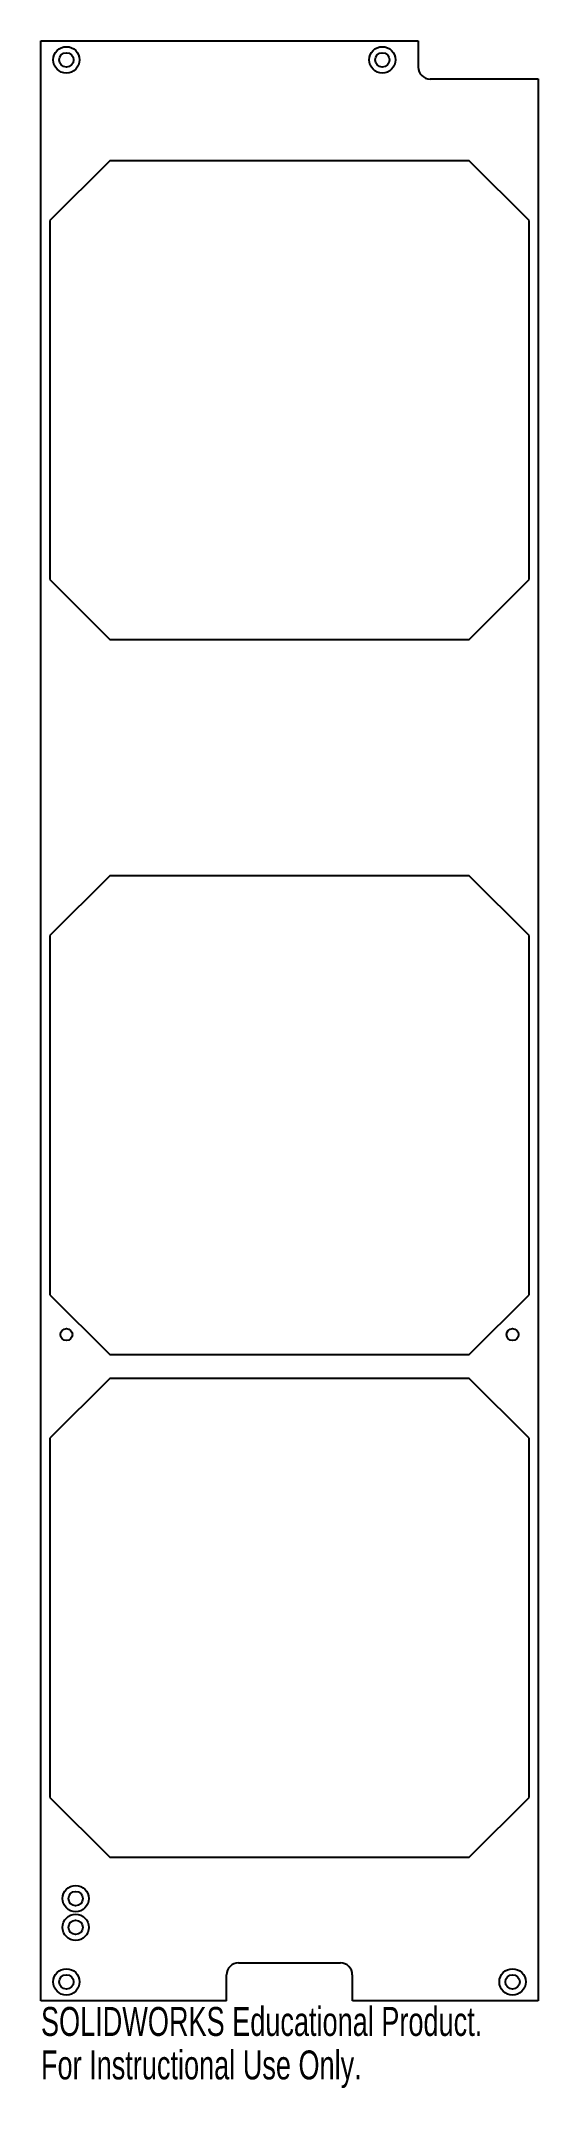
# Model space of a CAD drawing. Header units: inches. Extents: x -5.4 to -2.2, y 0 to 13.5.
import ezdxf

# ---------------------------------------------------------------- set-up
doc = ezdxf.new("R2010")
doc.units = ezdxf.units.IN
doc.header["$MEASUREMENT"] = 0
doc.styles.add('SLDTEXTSTYLE0', font='TXT', dxfattribs={"width": 0.7})

msp = doc.modelspace()

# ---------------------------------------------------------------- linework, layer by layer
at = {"color": 7, "linetype": 'Continuous', "lineweight": 25}
for p, q in [((-5.423, 0.557), (-5.423, 13.451)), ((-5.423, 13.451), (-2.943, 13.451)), ((-2.943, 13.451), (-2.943, 13.279)), ((-2.864, 13.201), (-2.155, 13.201)), ((-2.155, 13.201), (-2.155, 0.557)), ((-4.97, 12.663), (-5.364, 12.27)), ((-2.608, 12.663), (-4.97, 12.663)), ((-2.214, 12.27), (-2.608, 12.663)), ((-5.364, 12.27), (-5.364, 9.907)), ((-2.214, 9.907), (-2.214, 12.27)), ((-5.364, 9.907), (-4.97, 9.514)), ((-2.608, 9.514), (-2.214, 9.907)), ((-4.97, 9.514), (-2.608, 9.514)), ((-4.97, 7.959), (-5.364, 7.565)), ((-2.608, 7.959), (-4.97, 7.959)), ((-2.214, 7.565), (-2.608, 7.959)), ((-5.364, 7.565), (-5.364, 5.203)), ((-2.214, 5.203), (-2.214, 7.565)), ((-5.364, 5.203), (-4.97, 4.809)), ((-2.608, 4.809), (-2.214, 5.203)), ((-4.97, 4.809), (-2.608, 4.809)), ((-4.97, 4.651), (-5.364, 4.258)), ((-2.608, 4.651), (-4.97, 4.651)), ((-2.214, 4.258), (-2.608, 4.651)), ((-5.364, 4.258), (-5.364, 1.896)), ((-2.214, 1.896), (-2.214, 4.258)), ((-5.364, 1.896), (-4.97, 1.502)), ((-2.608, 1.502), (-2.214, 1.896)), ((-4.97, 1.502), (-2.608, 1.502)), ((-4.203, 0.557), (-4.203, 0.728)), ((-4.124, 0.807), (-3.455, 0.807)), ((-3.376, 0.557), (-3.376, 0.728)), ((-4.203, 0.557), (-5.423, 0.557)), ((-2.155, 0.557), (-3.376, 0.557))]:
    msp.add_line(p, q, dxfattribs=at)
for centre, radius in [((-5.256, 13.326), 0.0866), ((-5.256, 13.326), 0.0472), ((-3.179, 13.326), 0.0866), ((-3.179, 13.326), 0.0472), ((-5.256, 4.94), 0.0394), ((-2.323, 4.94), 0.0394), ((-5.195, 1.23), 0.0866), ((-5.195, 1.23), 0.0472), ((-5.195, 1.041), 0.0866), ((-5.195, 1.041), 0.0472), ((-5.256, 0.682), 0.0866), ((-5.256, 0.682), 0.0472), ((-2.323, 0.682), 0.0866), ((-2.323, 0.682), 0.0472)]:
    msp.add_circle(centre, radius, dxfattribs=at)
for centre, start, end in [((-2.864, 13.279), 180, 270), ((-4.124, 0.728), 90, 180), ((-3.455, 0.728), 0, 90)]:
    msp.add_arc(centre, 0.0787, start, end, dxfattribs=at)

# ---------------------------------------------------------------- texts
at = {"color": 7, "linetype": 'Continuous', "char_height": 0.1903, "attachment_point": 1, "style": 'SLDTEXTSTYLE0'}
for s, insert in [('SOLIDWORKS Educational Product.', (-5.423, 0.517)), ('For Instructional Use Only.', (-5.423, 0.231))]:
    msp.add_mtext(s, dxfattribs=dict(at, insert=insert))

doc.saveas('drawing.dxf')
